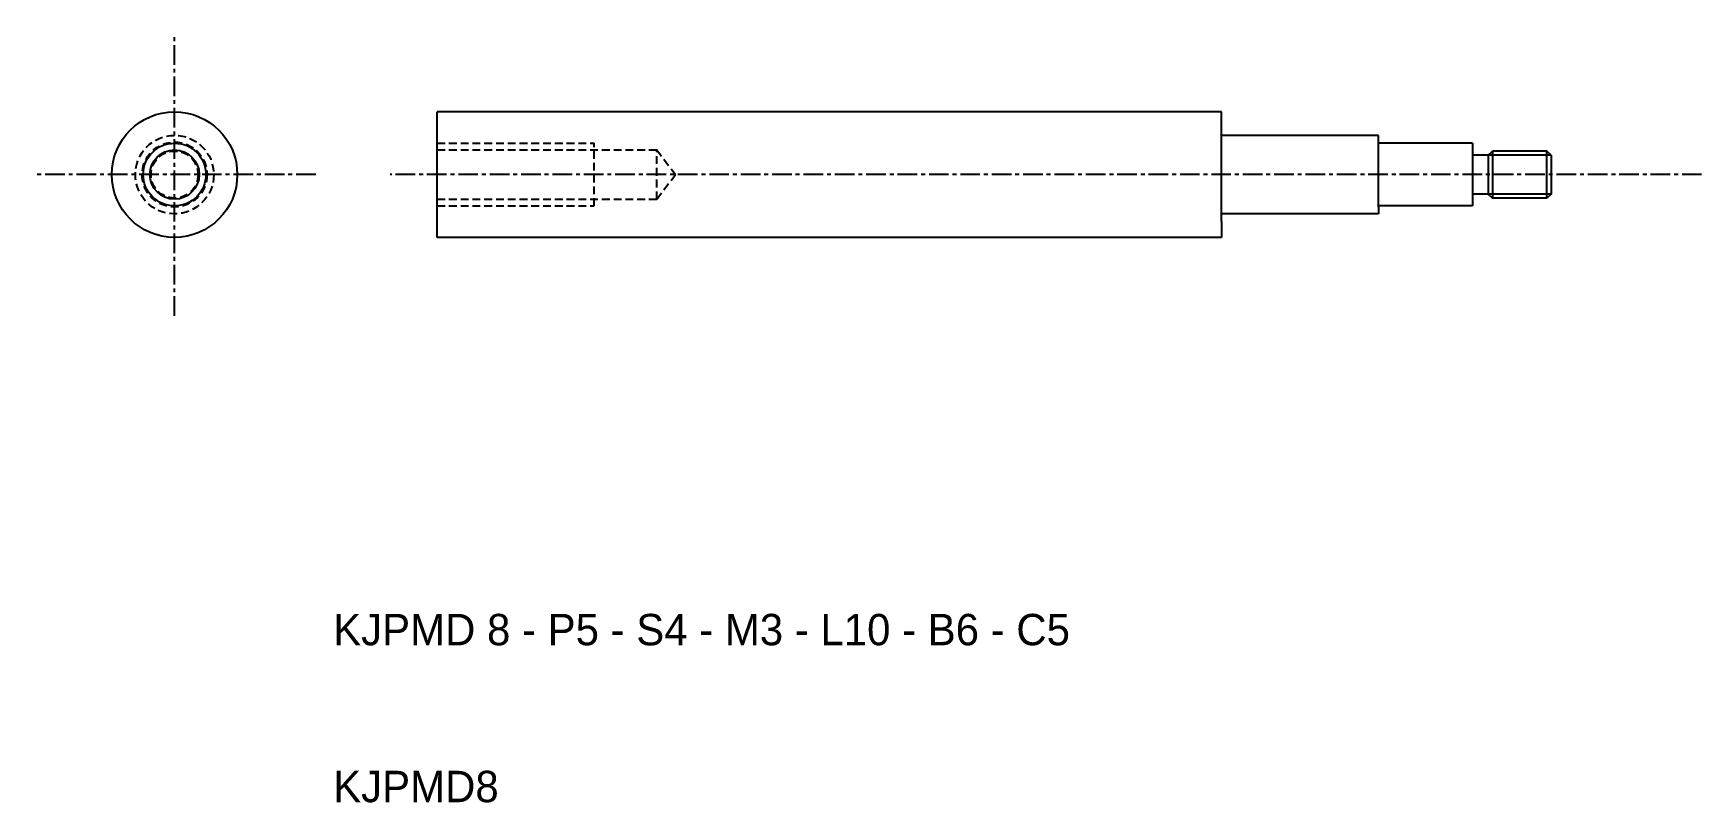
# Model space of a CAD drawing. Extents: x -26 to 81, y 10 to 59.
import ezdxf

# ---------------------------------------------------------------- set-up
doc = ezdxf.new("R2010")
doc.units = 0
doc.linetypes.add('CENTER', pattern=[2, 1.25, -0.25, 0.25, -0.25])
doc.linetypes.add('DASHED', pattern=[0.75, 0.5, -0.25])
doc.layers.get('0').update_dxf_attribs({"linetype": 'CONTINUOUS'})
doc.layers.add('CENTER', color=1, linetype='CENTER')

msp = doc.modelspace()

# ---------------------------------------------------------------- linework, layer by layer
at = {"color": 7, "linetype": 'CONTINUOUS'}
for p, q in [((50, 54), (0, 54)), ((0, 46), (0, 54)), ((50, 53), (50, 54)), ((50, 47), (50, 53)), ((60, 52.5), (50, 52.5)), ((60, 52.07), (60, 52.5)), ((60, 47.93), (60, 52.07)), ((66, 52), (60, 52)), ((66, 52), (66, 48)), ((67, 51.24), (66, 51.24)), ((67, 51.24), (67.26, 51.5)), ((67, 51.24), (67, 48.76)), ((70.74, 51.5), (67.26, 51.5)), ((67.26, 51.5), (67.26, 48.5)), ((70.74, 48.5), (70.74, 51.5)), ((71, 51.24), (70.74, 51.5)), ((71, 51.24), (71, 48.76)), ((66, 48), (60, 48)), ((60, 47.93), (60, 47.5)), ((67, 48.76), (66, 48.76)), ((67, 48.76), (67.26, 48.5)), ((70.74, 48.5), (67.26, 48.5)), ((71, 48.76), (70.74, 48.5)), ((60, 47.5), (50, 47.5)), ((50, 47), (50, 46)), ((50, 46), (0, 46))]:
    msp.add_line(p, q, dxfattribs=at)
at = {"color": 3, "linetype": 'DASHED'}
for p, q in [((0, 52), (10, 52)), ((0, 51.57), (14, 51.57)), ((10, 48), (10, 52)), ((14, 48.43), (14, 51.57)), ((14, 51.57), (15.19, 50)), ((14, 48.43), (15.19, 50)), ((0, 48.43), (14, 48.43)), ((0, 48), (10, 48))]:
    msp.add_line(p, q, dxfattribs=at)
at = {"color": 3, "linetype": 'CONTINUOUS'}
for p, q in [((71, 51.24), (67, 51.24)), ((71, 48.76), (67, 48.76))]:
    msp.add_line(p, q, dxfattribs=at)
at = {"color": 7, "linetype": 'CONTINUOUS'}
for radius in [4, 1.57]:
    msp.add_circle((-16.74, 50), radius, dxfattribs=at)
at = {"color": 3, "linetype": 'DASHED'}
for radius in [2.5, 2.07, 1.5]:
    msp.add_circle((-16.74, 50), radius, dxfattribs=at)
at = {"color": 3, "linetype": 'CONTINUOUS'}
msp.add_circle((-16.74, 50), 2, dxfattribs=at)
at = {"layer": 'CENTER', "color": 1, "linetype": 'CENTER'}
for p, q in [((-16.74, 41), (-16.74, 59)), ((-7.74, 50), (-25.74, 50)), ((80.6, 50), (-3, 50))]:
    msp.add_line(p, q, dxfattribs=at)

# ---------------------------------------------------------------- texts
at = {"color": 7, "linetype": 'CONTINUOUS'}
for s, p in [('KJPMD 8 - P5 - S4 - M3 - L10 - B6 - C5', (-6.63, 20)), ('KJPMD8', (-6.63, 10))]:
    msp.add_text(s, height=2, dxfattribs=at).set_placement(p)

doc.saveas('drawing.dxf')
